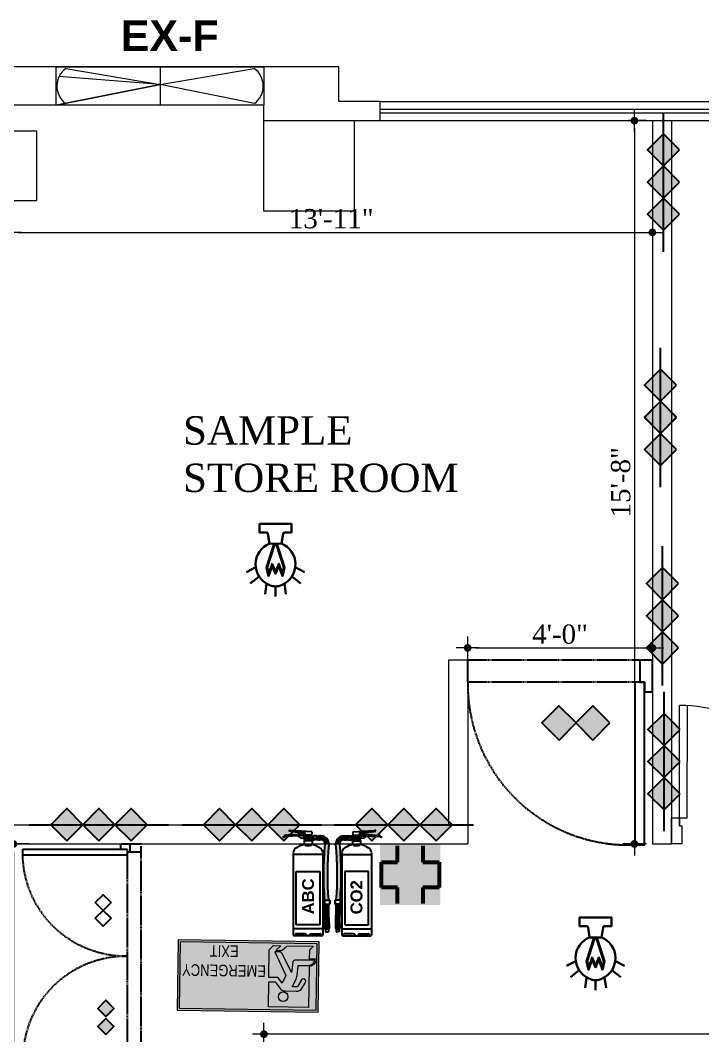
# Model space of a CAD drawing. Header units: inches. Extents: x -250485 to 735580, y -140410 to 288049.
# Drawn here: x 45662.2 to 45839.6, y 21699.1 to 21963 of the extents above; entities that cross this region are included whole.
import ezdxf

# ---------------------------------------------------------------- set-up
doc = ezdxf.new("R2010")
doc.units = ezdxf.units.IN
doc.header["$MEASUREMENT"] = 0
doc.header["$PDMODE"] = 35
doc.linetypes.add('DASH', pattern=[0.35, 0.25, -0.1])
doc.layers.get('0').update_dxf_attribs({"lineweight": 0})
doc.layers.get('Defpoints').update_dxf_attribs({"lineweight": 0})
for name, color, linetype in [('bp door', 40, 'Continuous'), ('fire rated wall', 7, 'Continuous'), ('FIREACC', 30, 'Continuous'), ('OUTSIDE', 253, 'Continuous')]:
    doc.layers.add(name, color=color, linetype=linetype)
for name, color, linetype, lineweight in [('COLUMN-2', 102, 'Continuous', 0), ('DIM 01', 250, 'Continuous', 9), ('DIM_WORKING', 7, 'Continuous', 0), ('DOOR', 222, 'Continuous', 0), ('Emergency Light', 251, 'Continuous', 15), ('EPTPP7', 6, 'Continuous', 0), ('Layer1', 134, 'Continuous', 0), ('sheet', 7, 'Continuous', 15), ('TEX', 7, 'Continuous', 0), ('wall', 7, 'Continuous', 0), ('WALL (I)', 7, 'Continuous', 0), ('window', 140, 'Continuous', 0)]:
    doc.layers.add(name, color=color, linetype=linetype, lineweight=lineweight)
doc.styles.add('ARCH', font='times.ttf')
doc.styles.add('DIM-3', font='arial.ttf', dxfattribs={"width": 0.8, "height": 6})
doc.styles.add('REG', font='times.ttf')
doc.styles.get("Standard").update_dxf_attribs({"font": 'arialbd.ttf', "height": 24})
doc.styles.add('Verdana', font='verdana.ttf')
doc.dimstyles.new('Dim-Pres', dxfattribs={"dimtxt": 5.5, "dimasz": 2, "dimexe": 1.5, "dimexo": 1.5, "dimgap": 1, "dimtad": 3, "dimdec": 0, "dimzin": 3, "dimdsep": 46, "dimlunit": 4, "dimtxsty": 'REG', "dimblk": 'point', "dimcen": 2, "dimclrd": 256, "dimclre": 256, "dimclrt": 7, "dimadec": 0, "dimazin": 0, "dimtfac": 0.75, "dimtdec": 0, "dimtmove": 1, "dimatfit": 3, "dimldrblk": 'point', "dimfxl": 0, "dimtolj": 1, "dimtzin": 0, "dimlwd": -1, "dimlwe": -1, "dimarcsym": 1})

# ---------------------------------------------------------------- blocks, each defined once
blk = doc.blocks.new('A$C2D517346')
at = {"layer": 'DOOR'}
for p, q in [((2.25, 5.25), (2.25, 39.99)), ((4.5, 7.5), (4.59, 39.99)), ((0, 7.5), (4.5, 7.5))]:
    blk.add_line(p, q, dxfattribs=at)
for points in [[(0, 7.5), (2.25, 7.5), (2.25, 5.25), (3, 5.25), (3, 0), (0, 0)], [(40, 7.5), (37.75, 7.5), (37.75, 5.25), (37, 5.25), (37, 0), (40, 0)]]:
    blk.add_lwpolyline(points, close=True, dxfattribs=at)
blk.add_arc((3, 5.25), 34.75, 0, 91.2375, dxfattribs=at)
blk = doc.blocks.new('fhfghfhfghd')
at = {"ltscale": 100000, "extrusion": (0.163724, -1.51968e-14, 0.986506)}
h = blk.add_hatch(color=1, dxfattribs=at)
h.paths.add_polyline_path([(-12400.04, -24623.57), (-12402.11, -24625.64), (-12400.05, -24627.71), (-12400.04, -24627.7), (-12400.03, -24627.71), (-12397.97, -24625.64)])
h.paths.add_polyline_path([(-12402.11, -24629.77), (-12400.04, -24631.84), (-12397.97, -24629.77), (-12400.03, -24627.71), (-12400.04, -24627.71), (-12400.05, -24627.71)])
at = {"ltscale": 100000}
h = blk.add_hatch(color=1, dxfattribs=at)
h.paths.add_polyline_path([(24988.41, -12399.38), (24990.51, -12401.47), (24992.6, -12399.38), (24992.59, -12399.38), (24992.6, -12399.37), (24990.5, -12397.28)])
h.paths.add_polyline_path([(24994.69, -12401.47), (24996.79, -12399.38), (24994.69, -12397.28), (24992.6, -12399.37), (24992.6, -12399.38), (24992.6, -12399.38)])
at = {"layer": 'bp door', "color": 1}
for p, q in [((24947.26, -12395.44, 2.7), (24947.26, -12390.16, 2.7)), ((24949.37, -12390.16, 2.7), (24949.37, -12393.86, 2.7)), ((24948.58, -12395.44, 2.7), (24947.26, -12395.44, 2.7)), ((24948.58, -12420.95, 2.7), (24948.58, -12393.86, 2.7)), ((24950.16, -12393.86, 2.7), (24950.16, -12420.95, 2.7))]:
    blk.add_line(p, q, dxfattribs=at)
at = {"layer": 'bp door', "color": 1, "linetype": 'DASH'}
for p, q in [((25005.15, -12390.16, 2.7), (24947.79, -12390.16, 2.7)), ((24948.58, -12393.86, 2.7), (25004.36, -12393.86, 2.7))]:
    blk.add_line(p, q, dxfattribs=at)
at = {"layer": 'bp door', "color": 1, "extrusion": (-0.163724, 0, 0.986506)}
blk.add_line((24947.26, -12393.16, 2.7), (24949.31, -12393.16, 3.04), dxfattribs=at)
at = {"layer": 'bp door', "color": 1, "elevation": 2.7}
for points in [[(25005.15, -12393.86), (25005.94, -12393.86), (25005.94, -12395.44), (25007.26, -12395.44), (25007.26, -12390.16), (25005.15, -12390.16)], [(25004.36, -12420.95), (25005.94, -12420.95), (25005.94, -12393.86), (25004.36, -12393.86)], [(24992.1, -12399.38), (24990, -12397.29), (24987.9, -12399.39), (24990, -12401.48)], [(24992.1, -12399.38), (24990, -12397.28), (24987.91, -12399.38), (24990.01, -12401.47)], [(24996.79, -12399.38), (24994.69, -12397.28), (24992.59, -12399.38), (24994.69, -12401.47)]]:
    blk.add_lwpolyline(points, close=True, dxfattribs=at)
at = {"layer": 'bp door', "color": 1, "extrusion": (0.163724, -1.51968e-14, 0.986506), "elevation": 4087.13}
for points in [[(-12400.05, -24627.71), (-12397.97, -24625.63), (-12400.05, -24623.56), (-12402.12, -24625.63)], [(-12400.04, -24627.71), (-12397.97, -24625.64), (-12400.04, -24623.57), (-12402.11, -24625.64)], [(-12400.04, -24631.84), (-12397.97, -24629.77), (-12400.04, -24627.7), (-12402.11, -24629.77)]]:
    blk.add_lwpolyline(points, close=True, dxfattribs=at)
at = {"layer": 'bp door', "color": 1, "linetype": 'DASH'}
blk.add_arc((25003.27, -12394.17, 2.7), 26.8, 179.3284, 272.3206, dxfattribs=at)
at = {"layer": 'bp door', "color": 1, "linetype": 'DASH', "extrusion": (8.20373e-15, -1.51906e-14, -1)}
blk.add_ellipse((24949.66, -12394.17, 2.7), major_axis=(18.95, -18.95), ratio=1, start_param=5.486066, end_param=7.109086, dxfattribs=at)
blk = doc.blocks.new('dot')
at = {"color": 4}
for p, q in [((0, 1.5), (0, -1.5)), ((-1.5, 0), (1.5, 0))]:
    blk.add_line(p, q, dxfattribs=at)
at = {"color": 6, "const_width": 0.5}
blk.add_lwpolyline([(-0.25, 0, 1), (0.25, 0, 1)], format="xyb", close=True, dxfattribs=at)
blk = doc.blocks.new('point')
blk.add_blockref('dot', (0, 0))
blk = doc.blocks.new('*D631')
at = {"layer": 'Defpoints', "color": 0, "ltscale": 30, "transparency": 16777216}
for p in [(45693.68, 21748.96), (45660.44, 21688.96), (45693.68, 21688.96)]:
    blk.add_point(p, dxfattribs=at)
at = {"layer": 'Layer1', "ltscale": 30, "transparency": 16777216}
for p, q in [((45664.44, 21748.96), (45658.94, 21748.96)), ((45660.44, 21746.96), (45660.44, 21690.96)), ((45664.44, 21688.96), (45658.94, 21688.96))]:
    blk.add_line(p, q, dxfattribs=at)
at = {"layer": 'Layer1', "ltscale": 30, "transparency": 16777216, "xscale": 2, "yscale": 2, "zscale": 2}
for p, rotation in [((45660.44, 21748.96), 90), ((45660.44, 21688.96), 270)]:
    blk.add_blockref('point', p, dxfattribs=dict(at, rotation=rotation))
at = {"layer": 'Layer1', "color": 7, "ltscale": 30, "transparency": 16777216, "insert": (45656.9, 21718.96), "char_height": 5, "attachment_point": 5, "rotation": 90, "style": 'REG'}
blk.add_mtext('\\A1;5\'-0"', dxfattribs=at)
blk = doc.blocks.new('bfg')
at = {"layer": 'fire rated wall'}
h = blk.add_hatch(color=1, dxfattribs=at)
h.dxf.hatch_style = 1
h.paths.add_polyline_path([(9432308.67, -5613534.51), (9432321.43, -5613547.26), (9432334.18, -5613534.51)])
h.paths.add_polyline_path([(9432334.18, -5613534.51), (9432321.43, -5613521.75), (9432308.67, -5613534.51)])
h.paths.add_polyline_path([(9432334.18, -5613534.51), (9432359.68, -5613534.51), (9432346.93, -5613521.75)])
h.paths.add_polyline_path([(9432334.18, -5613534.51), (9432346.93, -5613547.26), (9432359.68, -5613534.51)])
at = {"layer": 'fire rated wall', "color": 1, "elevation": 0}
for points in [[(9432321.43, -5613547.26), (9432334.18, -5613534.51), (9432321.43, -5613521.75), (9432308.67, -5613534.51)], [(9432346.93, -5613547.26), (9432359.68, -5613534.51), (9432346.93, -5613521.75), (9432334.18, -5613534.51)]]:
    blk.add_lwpolyline(points, close=True, dxfattribs=at)
blk.add_lwpolyline([(9432291.67, -5613534.51), (9432376.69, -5613534.51)], dxfattribs=at)
blk = doc.blocks.new('3HR RATE')
at = {"layer": 'fire rated wall', "xscale": 1.292997314696549, "yscale": 1.292997314696549, "zscale": 1.292997314696549}
for p in [(-12191616.2, 7245476.7), (-12191583.2, 7245476.7)]:
    blk.add_blockref('bfg', p, dxfattribs=at)
blk = doc.blocks.new('fddfgdgfsg')
at = {"ltscale": 100000}
h = blk.add_hatch(color=1, dxfattribs=at)
h.paths.add_polyline_path([(2091.9, -12378.98), (2096.33, -12383.41), (2100.73, -12379), (2100.72, -12378.98), (2100.73, -12378.97), (2096.32, -12374.56)])
h.paths.add_polyline_path([(2105.14, -12383.41), (2109.56, -12378.98), (2105.14, -12374.56), (2100.73, -12378.97), (2100.75, -12378.98), (2100.73, -12379)])
at = {"layer": 'bp door', "color": 1, "linetype": 'DASH'}
for p, q in [((2117.32, -12362.64, -9.7), (2072.61, -12362.64, -9.7)), ((2072.61, -12368.4, -9.7), (2072.61, -12362.64, -9.7)), ((2117.32, -12368.4, -9.7), (2072.61, -12368.4, -9.7))]:
    blk.add_line(p, q, dxfattribs=at)
at = {"layer": 'bp door', "color": 1, "elevation": -9.7}
for points in [[(2117.32, -12368.4), (2118.55, -12368.4), (2118.55, -12370.87), (2120.61, -12370.87), (2120.61, -12362.64), (2117.32, -12362.64)], [(2116.08, -12410.64), (2118.55, -12410.64), (2118.55, -12368.4), (2116.08, -12368.4)], [(2100.75, -12378.98), (2096.32, -12374.56), (2091.9, -12378.98), (2096.33, -12383.41)], [(2109.56, -12378.98), (2105.14, -12374.56), (2100.72, -12378.98), (2105.14, -12383.41)]]:
    blk.add_lwpolyline(points, close=True, dxfattribs=at)
at = {"layer": 'bp door', "color": 1, "linetype": 'DASH'}
blk.add_arc((2114.39, -12368.89, -9.7), 41.79, 179.3284, 272.3206, dxfattribs=at)
blk = doc.blocks.new('*D632')
at = {"layer": 'Defpoints', "color": 0, "ltscale": 30, "transparency": 16777216}
for p in [(45659.57, 21916.21), (45826.56, 21916.21), (45826.56, 21907.91)]:
    blk.add_point(p, dxfattribs=at)
at = {"layer": 'Layer1', "ltscale": 30, "transparency": 16777216}
for p, q in [((45659.57, 21911.91), (45659.57, 21906.41)), ((45826.56, 21911.91), (45826.56, 21906.41)), ((45661.57, 21907.91), (45824.56, 21907.91))]:
    blk.add_line(p, q, dxfattribs=at)
at = {"layer": 'Layer1', "ltscale": 30, "transparency": 16777216, "xscale": 2, "yscale": 2, "zscale": 2, "rotation": 180}
blk.add_blockref('point', (45659.57, 21907.91), dxfattribs=at)
at = {"layer": 'Layer1', "ltscale": 30, "transparency": 16777216, "xscale": 2, "yscale": 2, "zscale": 2}
blk.add_blockref('point', (45826.56, 21907.91), dxfattribs=at)
at = {"layer": 'Layer1', "color": 7, "ltscale": 30, "transparency": 16777216, "insert": (45743.07, 21911.45), "char_height": 5, "attachment_point": 5, "style": 'REG'}
blk.add_mtext('\\A1;13\'-11"', dxfattribs=at)
blk = doc.blocks.new('*D633')
at = {"layer": 'Defpoints', "color": 0, "ltscale": 30, "transparency": 16777216}
for p in [(45826.56, 21936.96), (45821.89, 21748.96), (45826.56, 21748.96)]:
    blk.add_point(p, dxfattribs=at)
at = {"layer": 'Layer1', "ltscale": 30, "transparency": 16777216}
for p, q in [((45825.06, 21936.96), (45820.39, 21936.96)), ((45821.89, 21934.96), (45821.89, 21750.96)), ((45825.06, 21748.96), (45820.39, 21748.96))]:
    blk.add_line(p, q, dxfattribs=at)
at = {"layer": 'Layer1', "ltscale": 30, "transparency": 16777216, "xscale": 2, "yscale": 2, "zscale": 2}
for p, rotation in [((45821.89, 21936.96), 90), ((45821.89, 21748.96), 270)]:
    blk.add_blockref('point', p, dxfattribs=dict(at, rotation=rotation))
at = {"layer": 'Layer1', "color": 7, "ltscale": 30, "transparency": 16777216, "insert": (45818.35, 21842.96), "char_height": 5, "attachment_point": 5, "rotation": 90, "style": 'REG'}
blk.add_mtext('\\A1;15\'-8"', dxfattribs=at)
blk = doc.blocks.new('*D634')
at = {"layer": 'Defpoints', "color": 0, "ltscale": 30, "transparency": 16777216}
for p in [(45826.56, 21799.91), (45778.56, 21796.74), (45826.56, 21796.74)]:
    blk.add_point(p, dxfattribs=at)
at = {"layer": 'Layer1', "ltscale": 30, "transparency": 16777216}
for p, q in [((45778.56, 21798.24), (45778.56, 21801.41)), ((45780.56, 21799.91), (45824.56, 21799.91)), ((45826.56, 21798.24), (45826.56, 21801.41))]:
    blk.add_line(p, q, dxfattribs=at)
at = {"layer": 'Layer1', "ltscale": 30, "transparency": 16777216, "xscale": 2, "yscale": 2, "zscale": 2, "rotation": 180}
blk.add_blockref('point', (45778.56, 21799.91), dxfattribs=at)
at = {"layer": 'Layer1', "ltscale": 30, "transparency": 16777216, "xscale": 2, "yscale": 2, "zscale": 2}
blk.add_blockref('point', (45826.56, 21799.91), dxfattribs=at)
at = {"layer": 'Layer1', "color": 7, "ltscale": 30, "transparency": 16777216, "insert": (45802.56, 21803.45), "char_height": 5, "attachment_point": 5, "style": 'REG'}
blk.add_mtext('\\A1;4\'-0"', dxfattribs=at)
blk = doc.blocks.new('A$C16DB04AD')
at = {"layer": 'Emergency Light', "color": 154, "lineweight": 30}
for p, q in [((-6.54, -14.39), (-9.59, -15.98)), ((6.54, -14.39), (9.59, -15.98)), ((-5.43, -17.4), (-8.33, -19.77)), ((-2.95, -19.78), (-3.46, -23.22)), ((2.95, -19.78), (3.46, -23.22)), ((5.43, -17.4), (8.33, -19.77)), ((0, -20.7), (0, -24))]:
    blk.add_line(p, q, dxfattribs=at)
blk.add_lwpolyline([(-2, -6.57), (-2.49, -3.28, 0.371278), (-2.94, -2.89), (-5.25, -2.89), (-5.25, 0), (5.25, 0), (5.25, -2.89), (2.94, -2.89, 0.371278), (2.49, -3.28), (2, -6.57)], format="xyb", dxfattribs=at)
at = {"layer": 'Emergency Light', "color": 1, "lineweight": 30}
blk.add_lwpolyline([(-0.43, -6.57), (-3.01, -14.48), (-2.28, -17.27), (-1.1, -13.91), (0, -16.5), (1.1, -13.91), (2.28, -17.27), (3.01, -14.48), (0.43, -6.57)], dxfattribs=at)
at = {"layer": 'Emergency Light', "color": 154, "lineweight": 30}
blk.add_lwpolyline([(-2.02, -6.58), (2, -6.57)], dxfattribs=at)
at = {"layer": 'Emergency Light', "color": 1, "lineweight": 30}
blk.add_lwpolyline([(0.43, -7.28, 0.690361), (-0.43, -7.28), (-2.75, -14.5), (-2.25, -16.42), (-1.12, -13.21), (0, -15.86), (1.12, -13.21), (2.25, -16.42), (2.75, -14.5), (0.43, -7.28)], format="xyb", dxfattribs=at)
at = {"layer": 'Emergency Light', "color": 154, "lineweight": 30}
for centre, radius, start, end in [((0.78, -13.41), 7.38, 112.0671, 245.9767), ((-0.78, -13.41), 7.38, 294.0233, 67.9329), ((0, -15.96), 4.74, 241.9689, 298.0311)]:
    blk.add_arc(centre, radius, start, end, dxfattribs=at)
blk = doc.blocks.new('WFE')
h = blk.add_hatch(color=255)
h.dxf.hatch_style = 1
h.paths.add_polyline_path([(-267898.14, 138466.65), (-267925.22, 138466.65), (-267925.22, 138453.12), (-267898.14, 138453.12)])
at = {"true_color": 0x00823c}
h = blk.add_hatch(color=116, dxfattribs=at)
h.dxf.hatch_style = 1
h.paths.add_polyline_path([(-267898.53, 138466.27), (-267924.83, 138466.27), (-267924.83, 138453.5), (-267898.53, 138453.5)])
h = blk.add_hatch(color=7)
h.dxf.hatch_style = 1
edge = h.paths.add_edge_path()
edge.add_line((-267915.67, 138465.76), (-267915.67, 138460.96))
edge.add_line((-267915.67, 138460.96), (-267916.89, 138460.95))
edge.add_line((-267916.89, 138460.95), (-267917.87, 138462.22))
edge.add_arc((-267918.79, 138461.48), 1.18, 38.6997, 89.1552)
edge.add_line((-267918.77, 138462.66), (-267920.97, 138462.66))
edge.add_arc((-267920.89, 138460.14), 2.52, 91.7797, 103.5408)
edge.add_arc((-267921.27, 138461.83), 0.786, 105.7358, 142.6328)
edge.add_line((-267921.89, 138462.31), (-267922.7, 138460.97))
edge.add_arc((-267922.33, 138460.73), 0.434, 146.6305, 329.27)
edge.add_line((-267921.96, 138460.51), (-267921.24, 138461.73))
edge.add_arc((-267921.09, 138461.64), 0.176, 91.289, 148.2105, ccw=False)
edge.add_line((-267921.09, 138461.82), (-267920.17, 138461.82))
edge.add_line((-267920.17, 138461.82), (-267920.91, 138460.36))
edge.add_line((-267920.91, 138460.36), (-267921.1, 138459.57))
edge.add_line((-267921.1, 138459.57), (-267921.25, 138457.85))
edge.add_arc((-267921.37, 138457.83), 0.125, -85.898, 7.6051, ccw=False)
edge.add_line((-267921.36, 138457.71), (-267922.79, 138457.71))
edge.add_arc((-267922.82, 138454.18), 3.53, 89.4971, 101.3594)
edge.add_arc((-267923.32, 138456.51), 1.15, 100.0089, 171.4142)
edge.add_line((-267924.45, 138456.68), (-267920.81, 138456.69))
edge.add_arc((-267920.77, 138457.28), 0.589, 266.7226, 344.0757)
edge.add_line((-267920.21, 138457.12), (-267920.01, 138459.09))
edge.add_line((-267920.01, 138459.09), (-267918.13, 138455.48))
edge.add_arc((-267917.62, 138455.74), 0.573, 207.3378, 270.1311)
edge.add_line((-267917.62, 138455.17), (-267916.72, 138455.17))
edge.add_line((-267916.72, 138455.17), (-267918.94, 138459.69))
edge.add_line((-267918.94, 138459.69), (-267918.25, 138461.19))
edge.add_line((-267918.25, 138461.19), (-267917.51, 138460.24))
edge.add_arc((-267917.16, 138460.56), 0.468, 222.2016, 269.5545)
edge.add_line((-267917.16, 138460.09), (-267915.67, 138460.09))
edge.add_line((-267915.67, 138460.09), (-267915.67, 138454.79))
edge.add_line((-267915.67, 138454.79), (-267916.48, 138453.99))
edge.add_line((-267916.48, 138453.99), (-267917.89, 138453.99))
edge.add_line((-267917.89, 138453.99), (-267916.91, 138454.91))
edge.add_line((-267916.91, 138454.91), (-267917.87, 138454.91))
edge.add_arc((-267917.29, 138453.25), 1.76, 109.0672, 137.8746)
edge.add_line((-267918.6, 138454.43), (-267919.06, 138453.99))
edge.add_line((-267919.06, 138453.99), (-267924.15, 138453.99))
edge.add_line((-267924.15, 138453.99), (-267923.36, 138454.78))
edge.add_line((-267923.36, 138454.78), (-267923.36, 138456.44))
edge.add_line((-267923.36, 138456.44), (-267924.83, 138456.43))
edge.add_arc((-267918.88, 138454.19), 6.36, 150.9073, 159.3468, ccw=False)
edge.add_arc((-267923.35, 138456.57), 1.3, 89.7522, 146.6944, ccw=False)
edge.add_line((-267923.34, 138457.87), (-267923.34, 138465.76))
edge.add_line((-267923.34, 138465.76), (-267915.67, 138465.76))
edge = h.paths.add_edge_path(flags=16)
edge.add_arc((-267918.45, 138463.76), 0.912, 0, 360)
h = blk.add_hatch(color=7)
h.dxf.hatch_style = 1
h.paths.add_polyline_path([(-267910.19, 138462.55), (-267910.19, 138463.83), (-267907.55, 138463.83), (-267909.18, 138465.36), (-267907.54, 138465.36), (-267905.16, 138463.19), (-267907.53, 138461.02), (-267909.19, 138461.02), (-267907.55, 138462.55)])
at = {"color": 255}
blk.add_lwpolyline([(-267898.14, 138466.65), (-267925.22, 138466.65), (-267925.22, 138453.12), (-267898.14, 138453.12)], close=True, dxfattribs=at)
at = {"color": 116, "true_color": 0x00823c}
blk.add_lwpolyline([(-267898.53, 138466.27), (-267924.83, 138466.27), (-267924.83, 138453.5), (-267898.53, 138453.5)], close=True, dxfattribs=at)
at = {"color": 255}
blk.add_lwpolyline([(-267915.67, 138465.76), (-267915.67, 138460.96), (-267916.89, 138460.95), (-267917.87, 138462.22, 0.223781), (-267918.77, 138462.66), (-267920.97, 138462.66, 0.051363), (-267921.48, 138462.59, 0.162399), (-267921.89, 138462.31), (-267922.7, 138460.97, 1.023303), (-267921.96, 138460.51), (-267921.24, 138461.73, -0.253603), (-267921.09, 138461.82), (-267920.17, 138461.82), (-267920.91, 138460.36), (-267921.1, 138459.57), (-267921.25, 138457.85, -0.432237), (-267921.36, 138457.71), (-267922.79, 138457.71, 0.051805), (-267923.52, 138457.64, 0.322053), (-267924.45, 138456.68), (-267920.81, 138456.69, 0.350945), (-267920.21, 138457.12), (-267920.01, 138459.09), (-267918.13, 138455.48, 0.281056), (-267917.62, 138455.17), (-267916.72, 138455.17), (-267918.94, 138459.69), (-267918.25, 138461.19), (-267917.51, 138460.24, 0.209607), (-267917.16, 138460.09), (-267915.67, 138460.09), (-267915.67, 138454.79), (-267916.48, 138453.99), (-267917.89, 138453.99), (-267916.91, 138454.91), (-267917.87, 138454.91, 0.126362), (-267918.6, 138454.43), (-267919.06, 138453.99), (-267924.15, 138453.99), (-267923.36, 138454.78), (-267923.36, 138456.44), (-267924.83, 138456.43, -0.036841), (-267924.44, 138457.28, -0.253699), (-267923.34, 138457.87), (-267923.34, 138465.76), (-267915.67, 138465.76)], format="xyb", close=True, dxfattribs=at)
blk.add_circle((-267918.45, 138463.76), 0.912, dxfattribs=at)
at = {"layer": 'DIM 01', "color": 255, "lineweight": -2, "insert": (-267908.26, 138460.02), "char_height": 2.2352, "attachment_point": 1, "style": 'DIM-3'}
blk.add_mtext_dynamic_manual_height_columns('\\pi-6.82409;{\\C0;EMERGENCY\\P\\pi-1.53473;EXIT}', width=2.2352, gutter_width=11.18, heights=[0], dxfattribs=at)
blk = doc.blocks.new('er32')
at = {"lineweight": 53, "ltscale": 100000}
h = blk.add_hatch(color=98, dxfattribs=at)
h.paths.add_polyline_path([(-274598.8, 140480.8), (-274598.8, 140402.5), (-274520.5, 140402.5), (-274520.5, 140480.8)])
h.paths.add_polyline_path([(-274576.2, 140479.2), (-274543, 140479.2), (-274543, 140458.2), (-274522.1, 140458.2), (-274522.1, 140425.1), (-274543, 140425.1), (-274543, 140404.2), (-274576.2, 140404.2), (-274576.2, 140425.1), (-274597.1, 140425.1), (-274597.1, 140458.2), (-274576.2, 140458.2)], flags=16)
blk.add_hatch(color=7, dxfattribs=at).paths.add_polyline_path([(-274543, 140425.1), (-274522.1, 140425.1), (-274522.1, 140458.2), (-274543, 140458.2), (-274543, 140479.2), (-274576.2, 140479.2), (-274576.2, 140458.2), (-274597.1, 140458.2), (-274597.1, 140425.1), (-274576.2, 140425.1), (-274576.2, 140404.2), (-274543, 140404.2)])
at = {"color": 75, "lineweight": 53, "ltscale": 100000}
for p, q in [((-274576.2, 140458.2), (-274576.2, 140479.2)), ((-274543, 140479.2), (-274543, 140458.2)), ((-274597.1, 140425.1), (-274597.1, 140458.2)), ((-274597.1, 140458.2), (-274576.2, 140458.2)), ((-274543, 140458.2), (-274522.1, 140458.2)), ((-274522.1, 140458.2), (-274522.1, 140425.1)), ((-274576.2, 140425.1), (-274597.1, 140425.1)), ((-274576.2, 140404.2), (-274576.2, 140425.1)), ((-274522.1, 140425.1), (-274543, 140425.1)), ((-274543, 140425.1), (-274543, 140404.2))]:
    blk.add_line(p, q, dxfattribs=at)
blk = doc.blocks.new('*U196')
at = {"layer": 'OUTSIDE', "linetype": 'Continuous'}
for points in [[(-100.1, 481.8), (-104.2, 460.2), (-78.9, 477.6)], [(-78.9, 477.6), (-104.2, 460.2), (-84.3, 462.4)], [(-84.3, 462.4), (-104.2, 460.2), (-76.6, 321.2)], [(-85.3, 498), (-100.1, 481.8), (-46.6, 485.8)], [(-46.6, 485.8), (-100.1, 481.8), (-64, 484)], [(-64, 484), (-100.1, 481.8), (-78.9, 477.6)], [(-64.2, 504), (-85.3, 498), (-52.4, 503.4)], [(-52.4, 503.4), (-85.3, 498), (-46.6, 502.2)], [(-43.2, 502.2), (-85.3, 498), (-43.2, 485.8)], [(-85.3, 498), (-43.2, 502.2), (-46.6, 502.2)], [(-85.3, 498), (-46.6, 485.8), (-43.2, 485.8)], [(-52.4, 503.4), (-58.3, 504), (-64.2, 504)], [(-46.6, 485.8), (-64, 484), (-52.4, 484.6)], [(-52.4, 484.6), (-64, 484), (-58.3, 484)], [(-104.2, 460.2), (-96.6, 320.1), (-76.6, 321.2)], [(-96.6, 320.1), (-102.4, 180), (-82.5, 180)], [(-76.6, 321.2), (-96.6, 320.1), (-82.5, 180)], [(-82, 160), (-102.8, 111), (-82.8, 111)], [(-102, 160), (-102.8, 111), (-82, 160)], [(-102.8, 111), (-104.2, 62), (-84.2, 62)], [(-82.8, 111), (-102.8, 111), (-84.2, 62)]]:
    blk.add_solid(points, dxfattribs=at)
blk = doc.blocks.new('*U195')
at = {"layer": 'OUTSIDE', "linetype": 'Continuous'}
for points in [[(0, 488.3), (-0.7, 487.2), (0.9, 485.5)], [(-0.7, 487.2), (-0.3, 486), (0.9, 485.5)], [(0.4, 499.9), (0, 488.3), (0.9, 485.5)], [(0.8, 499.9), (0.4, 499.9), (0.9, 485.5)], [(0.9, 499.9), (0.8, 499.9), (0.9, 485.5)], [(0.9, 499.9), (0.9, 485.5), (1.7, 488.3)], [(1.2, 499.9), (0.9, 499.9), (1.7, 488.3)], [(1.7, 488.3), (0.9, 485.5), (2.4, 487.2)], [(2.4, 487.2), (0.9, 485.5), (2, 486)]]:
    blk.add_solid(points, dxfattribs=at)
blk = doc.blocks.new('CO2')
at = {"layer": 'FIREACC', "color": 31}
for p, q in [((-39657, 31717.2), (-39568.9, 31723.6)), ((-39657, 31717.2), (-39655.8, 31701.2)), ((-39623.8, 31709.3), (-39623.6, 31706.3)), ((-39621.8, 31711.8), (-39606.4, 31714)), ((-39605.9, 31714.1), (-39564.7, 31719.9)), ((-39658, 31682), (-39626, 31682)), ((-39658, 31682), (-39658, 31666)), ((-39657.2, 31685.2), (-39626.8, 31685.2)), ((-39657.2, 31683.6), (-39657.2, 31682)), ((-39657.2, 31683.6), (-39626.8, 31683.6)), ((-39630.5, 31701.2), (-39655.9, 31701.2)), ((-39655.9, 31685.2), (-39655.9, 31701.2)), ((-39655.3, 31701.2), (-39655.7, 31707.1)), ((-39651.6, 31705.1), (-39631.2, 31704)), ((-39651.5, 31703.5), (-39651.6, 31705.1)), ((-39651.6, 31702.6), (-39630.7, 31701.9)), ((-39630.7, 31704), (-39626.1, 31703.7)), ((-39630.2, 31701.9), (-39604.6, 31701.1)), ((-39628.1, 31701.2), (-39630, 31701.2)), ((-39628.1, 31697.8), (-39628.1, 31701.2)), ((-39628.1, 31685.2), (-39628.1, 31697.1)), ((-39626.8, 31683.6), (-39626.8, 31682)), ((-39626, 31682), (-39626, 31666)), ((-39623.7, 31707.7), (-39603.7, 31706.7)), ((-39604.2, 31701.1), (-39557.5, 31699.5)), ((-39603.3, 31706.6), (-39552.1, 31703.9)), ((-39702, 31633.6), (-39702, 31300.6)), ((-39582, 31633.6), (-39582, 31300.6)), ((-39655.3, 31305.6), (-39691, 31305.6)), ((-39628.7, 31305.6), (-39593.9, 31305.6))]:
    blk.add_line(p, q, dxfattribs=at)
for centre, radius in [((-39653.4, 31703.3), 0.818), ((-39642, 31693.2), 8), ((-39642, 31693.2), 7.11)]:
    blk.add_circle(centre, radius, dxfattribs=at)
for centre, radius, start, end in [((-39621.4, 31709.5), 2.4, 97.9905, 184.1612), ((-39568.7, 31719.6), 4, 4.1612, 94.1612), ((-39657.2, 31684.4), 0.8, 90, 270), ((-39653.4, 31703.3), 1.96, 184.1612, 4.1612), ((-39626.8, 31684.4), 0.8, 270, 90), ((-39626, 31706.1), 2.4, 266.9201, 4.1612), ((-39562.3, 31655.6), 44.2, 59.9746, 83.8066), ((-39555.6, 31687.7), 16.6, 21.9213, 77.9269), ((-39675.9, 31630.6), 26.3, 119.5311, 173.3898), ((-39641.5, 31581.1), 86.5, 100.9999, 123.208), ((-39642.5, 31581.1), 86.5, 56.792, 79.0001), ((-39608.1, 31630.6), 26.3, 6.6102, 60.4689), ((-39697.8, 31302.3), 4.51, 202.0814, 252.7663), ((-39699.4, 31302.4), 4.45, 276.3773, 340.9868), ((-39686.5, 31298.3), 9.06, 135.2683, 162.981), ((-39690.5, 31301.8), 3.74, 83.2574, 130.4174), ((-39654.9, 31298.8), 6.79, 39.6417, 93.3999), ((-39642.3, 31305.7), 7.75, 199.8006, 272.52), ((-39641.7, 31305.7), 7.75, 267.48, 340.1994), ((-39629.1, 31298.8), 6.79, 86.6001, 140.3583), ((-39593.5, 31301.8), 3.74, 49.5826, 96.7426), ((-39597.5, 31298.3), 9.06, 17.019, 44.7317), ((-39584.6, 31302.4), 4.45, 199.0132, 263.6227), ((-39586.2, 31302.3), 4.51, 287.2337, 337.9186)]:
    blk.add_arc(centre, radius, start, end, dxfattribs=at)
at = {"layer": 'OUTSIDE', "color": 31}
for p, q in [((-39694.1, 31701.2), (-39689.3, 31701.2)), ((-39677.2, 31701.2), (-39665.8, 31701.2)), ((-39677.2, 31701.2), (-39677.2, 31685.2)), ((-39677.2, 31697.8), (-39665.5, 31697.8)), ((-39677.2, 31688.6), (-39665.5, 31688.6)), ((-39677.2, 31685.2), (-39665.8, 31685.2)), ((-39677.1, 31698.9), (-39665.5, 31698.9)), ((-39677.1, 31687.5), (-39665.5, 31687.5)), ((-39661.2, 31699.5), (-39655.9, 31699.5)), ((-39661.2, 31699.5), (-39661.2, 31686.9)), ((-39661.2, 31695.5), (-39655.9, 31695.5)), ((-39661.2, 31690.9), (-39655.9, 31690.9)), ((-39661.2, 31686.9), (-39655.9, 31686.9)), ((-39655.8, 31701.2), (-39655.3, 31701.2)), ((-39644.9, 31695), (-39646.8, 31696.2)), ((-39642.7, 31689.4), (-39644.7, 31699.8)), ((-39642.4, 31697.9), (-39642.7, 31688.6)), ((-39642.4, 31697.9), (-39642, 31697.9)), ((-39641.7, 31697.9), (-39642, 31697.9)), ((-39641.7, 31697.9), (-39642, 31697.9)), ((-39641.7, 31697.9), (-39641.3, 31688.6)), ((-39641.3, 31689.4), (-39639.3, 31699.8)), ((-39639.1, 31695), (-39637.2, 31696.2)), ((-39632.4, 31706.4), (-39630.6, 31706.4)), ((-39630.6, 31705.7), (-39632.4, 31705.7)), ((-39702, 31626), (-39582, 31626)), ((-39702, 31326), (-39582, 31326)), ((-39699.2, 31298), (-39584.8, 31298))]:
    blk.add_line(p, q, dxfattribs=at)
at = {"layer": 'OUTSIDE', "color": 1}
for p, q in [((-39694.1, 31685.2), (-39689.3, 31685.2)), ((-39677.3, 31699.8), (-39679.9, 31699.8)), ((-39677.3, 31686.6), (-39679.9, 31686.6)), ((-39690, 31557.8), (-39690, 31341.8)), ((-39594, 31557.8), (-39690, 31557.8)), ((-39594, 31341.8), (-39594, 31557.8)), ((-39730, 31442), (-39730, 31426)), ((-39702, 31442), (-39730, 31442)), ((-39702, 31426), (-39730, 31426)), ((-39727.9, 31442), (-39727.9, 31426)), ((-39708, 31442), (-39708, 31426)), ((-39727.7, 31347.6), (-39727.7, 31346)), ((-39708.5, 31347.6), (-39727.7, 31347.6)), ((-39727.2, 31346), (-39727.7, 31346)), ((-39727.7, 31346), (-39727.7, 31328)), ((-39727.2, 31345.9), (-39727.2, 31328)), ((-39721.9, 31346), (-39724.3, 31346)), ((-39724.3, 31345.9), (-39724.3, 31328)), ((-39721.9, 31345.9), (-39721.9, 31328)), ((-39719.3, 31326), (-39719.3, 31346)), ((-39716.9, 31346), (-39719.3, 31346)), ((-39716.9, 31326), (-39716.9, 31346)), ((-39716.9, 31326), (-39716.9, 31346)), ((-39714.2, 31346), (-39711.8, 31346)), ((-39714.2, 31345.9), (-39714.2, 31328)), ((-39711.8, 31345.9), (-39711.8, 31328)), ((-39708.9, 31346), (-39708.5, 31346)), ((-39708.9, 31345.9), (-39708.9, 31328)), ((-39708.5, 31347.6), (-39708.5, 31346)), ((-39708.5, 31346), (-39708.5, 31328)), ((-39690, 31341.8), (-39594, 31341.8)), ((-39710.1, 31326), (-39726.1, 31326)), ((-39724.9, 31325), (-39724.9, 31326)), ((-39724.9, 31325), (-39711.3, 31325)), ((-39724.3, 31325), (-39724.3, 31314)), ((-39724.3, 31324.1), (-39711.8, 31324.1)), ((-39711.8, 31314), (-39724.3, 31314)), ((-39711.8, 31325), (-39711.8, 31314)), ((-39711.3, 31325), (-39711.3, 31326))]:
    blk.add_line(p, q, dxfattribs=at)
at = {"layer": 'OUTSIDE', "color": 31}
for centre, radius, start, end in [((-39617.3, 31705.9), 14, 181.0255, 178.2204), ((-39617.3, 31705.9), 13.6, 181.0585, 178.1631), ((-39694, 31669), 32.2, 90.1556, 185.0263), ((-39694, 31669), 16.2, 90.3251, 183.7727), ((-40874.1, 31547.2), 1170.2, 354.8444, 5.9227), ((-39691.3, 31730.2), 45.1, 272.4836, 284.5448), ((-39666, 31693.8), 7.45, 50.2127, 88.8117), ((-39666, 31692.6), 7.45, 271.1883, 309.7873), ((-39665.6, 31700.9), 1.98, 271.9881, 358.9526), ((-39667.9, 31693.2), 5.13, 297.4534, 62.5466), ((-39665.6, 31685.5), 1.98, 1.0474, 88.0119), ((-39642, 31693.2), 5.65, 115.6308, 148.0837), ((-39642, 31693.2), 3.41, 125.5003, 148.0837), ((-39642, 31687.6), 1.22, 124.6063, 55.8009), ((-39642, 31693.2), 3.41, 31.9163, 54.4997), ((-39642, 31693.2), 5.65, 31.9163, 64.3692), ((-39632.4, 31706), 0.343, 90, 270), ((-39630.6, 31706), 0.343, 270, 90), ((-40885.3, 31546.6), 1165.4, 354.8506, 5.8887), ((-39644.1, 31689.8), 27.6, 239.6837, 274.3046), ((-39639.5, 31687.9), 25.7, 264.3962, 301.6155)]:
    blk.add_arc(centre, radius, start, end, dxfattribs=at)
at = {"layer": 'OUTSIDE', "color": 1}
for centre, radius, start, end in [((-39691.3, 31656.2), 45.1, 75.4552, 87.5164), ((-42910.4, 31458.9), 3186.3, 357.9975, 359.4077), ((-42910.4, 31458.9), 3202.3, 358.0075, 359.4106), ((-39724.8, 31328.7), 2.97, 192.2541, 244.019), ((-39724.3, 31328.7), 2.97, 192.2541, 244.019), ((-39721.4, 31328.7), 2.97, 192.2541, 244.019), ((-39719, 31328.7), 2.97, 192.2541, 244.019), ((-39717.1, 31328.7), 2.97, 295.981, 347.7459), ((-39714.7, 31328.7), 2.97, 295.981, 347.7459), ((-39711.8, 31328.7), 2.97, 295.981, 347.7459), ((-39711.4, 31328.7), 2.97, 295.981, 347.7459)]:
    blk.add_arc(centre, radius, start, end, dxfattribs=at)
at = {"layer": 'OUTSIDE', "color": 1, "linetype": 'Continuous', "xscale": 0.8000000000029104, "yscale": 0.7999999999992724, "zscale": 0.7999999999999443}
blk.add_blockref('*U196', (-39642.7, 31298), dxfattribs=at)
at = {"layer": 'OUTSIDE', "color": 31, "linetype": 'Continuous', "xscale": 0.8000000000029104, "yscale": 0.7999999999992724, "zscale": 0.7999999999999443}
blk.add_blockref('*U195', (-39642.7, 31298), dxfattribs=at)
at = {"layer": 'sheet', "color": 5, "insert": (-39666.5, 31384.5), "char_height": 48, "width": 165, "attachment_point": 1, "rotation": 90}
blk.add_mtext('{\\C6;CO2}', dxfattribs=at)
blk = doc.blocks.new('ABC')
at = {"layer": 'FIREACC', "color": 11}
for p, q in [((-39151.6, 31714.1), (-39192.8, 31719.9)), ((-39100.5, 31717.2), (-39188.6, 31723.6)), ((-39135.7, 31711.8), (-39151.1, 31714)), ((-39133.7, 31709.3), (-39133.9, 31706.3)), ((-39100.5, 31717.2), (-39101.7, 31701.2)), ((-39154.2, 31706.6), (-39205.4, 31703.9)), ((-39153.3, 31701.1), (-39200, 31699.5)), ((-39133.8, 31707.7), (-39153.8, 31706.7)), ((-39127.3, 31701.9), (-39152.9, 31701.1)), ((-39099.5, 31682), (-39131.5, 31682)), ((-39131.5, 31682), (-39131.5, 31666)), ((-39126.8, 31704), (-39131.4, 31703.7)), ((-39100.3, 31685.2), (-39130.7, 31685.2)), ((-39130.7, 31683.6), (-39130.7, 31682)), ((-39100.3, 31683.6), (-39130.7, 31683.6)), ((-39129.4, 31697.8), (-39129.4, 31701.2)), ((-39129.4, 31701.2), (-39127.5, 31701.2)), ((-39129.4, 31685.2), (-39129.4, 31697.1)), ((-39127, 31701.2), (-39101.6, 31701.2)), ((-39105.9, 31702.6), (-39126.8, 31701.9)), ((-39105.9, 31705.1), (-39126.3, 31704)), ((-39106, 31703.5), (-39105.9, 31705.1)), ((-39102.2, 31701.2), (-39101.8, 31707.1)), ((-39101.6, 31685.2), (-39101.6, 31701.2)), ((-39100.3, 31683.6), (-39100.3, 31682)), ((-39099.5, 31682), (-39099.5, 31666)), ((-39175.5, 31633.6), (-39175.5, 31300.6)), ((-39055.5, 31633.6), (-39055.5, 31300.6)), ((-39128.8, 31305.6), (-39163.6, 31305.6)), ((-39102.2, 31305.6), (-39066.5, 31305.6))]:
    blk.add_line(p, q, dxfattribs=at)
for centre, radius in [((-39115.5, 31693.2), 8), ((-39115.5, 31693.2), 7.11), ((-39104.1, 31703.3), 0.818)]:
    blk.add_circle(centre, radius, dxfattribs=at)
for centre, radius, start, end in [((-39188.8, 31719.6), 4, 85.8388, 175.8388), ((-39136.1, 31709.5), 2.4, 355.8388, 82.0095), ((-39201.9, 31687.7), 16.6, 102.0731, 158.0787), ((-39195.2, 31655.6), 44.2, 96.1934, 120.0254), ((-39131.5, 31706.1), 2.4, 175.8388, 273.0799), ((-39130.7, 31684.4), 0.8, 90, 270), ((-39104.1, 31703.3), 1.96, 175.8388, 355.8388), ((-39100.3, 31684.4), 0.8, 270, 90), ((-39149.4, 31630.6), 26.3, 119.5311, 173.3898), ((-39115, 31581.1), 86.5, 100.9999, 123.208), ((-39116, 31581.1), 86.5, 56.792, 79.0001), ((-39081.6, 31630.6), 26.3, 6.6102, 60.4689), ((-39171.3, 31302.3), 4.51, 202.0814, 252.7663), ((-39172.9, 31302.4), 4.45, 276.3773, 340.9868), ((-39160, 31298.3), 9.06, 135.2683, 162.981), ((-39164, 31301.8), 3.74, 83.2574, 130.4174), ((-39128.4, 31298.8), 6.79, 39.6417, 93.3999), ((-39115.8, 31305.7), 7.75, 199.8006, 272.52), ((-39115.2, 31305.7), 7.75, 267.48, 340.1994), ((-39102.6, 31298.8), 6.79, 86.6001, 140.3583), ((-39067, 31301.8), 3.74, 49.5826, 96.7426), ((-39071, 31298.3), 9.06, 17.019, 44.7317), ((-39058.1, 31302.4), 4.45, 199.0132, 263.6227), ((-39059.7, 31302.3), 4.51, 287.2337, 337.9186)]:
    blk.add_arc(centre, radius, start, end, dxfattribs=at)
at = {"layer": 'OUTSIDE', "color": 11}
for p, q in [((-39125.1, 31706.4), (-39126.9, 31706.4)), ((-39126.9, 31705.7), (-39125.1, 31705.7)), ((-39118.4, 31695), (-39120.3, 31696.2)), ((-39116.2, 31689.4), (-39118.2, 31699.8)), ((-39115.8, 31697.9), (-39116.2, 31688.6)), ((-39115.8, 31697.9), (-39115.5, 31697.9)), ((-39115.8, 31697.9), (-39115.5, 31697.9)), ((-39115.1, 31697.9), (-39115.5, 31697.9)), ((-39115.1, 31697.9), (-39114.8, 31688.6)), ((-39114.8, 31689.4), (-39112.8, 31699.8)), ((-39112.6, 31695), (-39110.7, 31696.2)), ((-39101.7, 31701.2), (-39102.2, 31701.2)), ((-39096.3, 31699.5), (-39101.6, 31699.5)), ((-39096.3, 31695.5), (-39101.6, 31695.5)), ((-39096.3, 31690.9), (-39101.6, 31690.9)), ((-39096.3, 31686.9), (-39101.6, 31686.9)), ((-39096.3, 31699.5), (-39096.3, 31686.9)), ((-39080.4, 31698.9), (-39092, 31698.9)), ((-39080.3, 31697.8), (-39092, 31697.8)), ((-39080.3, 31688.6), (-39092, 31688.6)), ((-39080.4, 31687.5), (-39092, 31687.5)), ((-39080.3, 31701.2), (-39091.7, 31701.2)), ((-39080.3, 31685.2), (-39091.7, 31685.2)), ((-39080.3, 31701.2), (-39080.3, 31685.2)), ((-39080.2, 31686.6), (-39077.6, 31686.6)), ((-39063.4, 31685.2), (-39068.2, 31685.2)), ((-39055.5, 31626), (-39175.5, 31626)), ((-39055.5, 31326), (-39175.5, 31326)), ((-39058.3, 31298), (-39172.7, 31298))]:
    blk.add_line(p, q, dxfattribs=at)
at = {"layer": 'OUTSIDE', "color": 1}
for p, q in [((-39080.2, 31699.8), (-39077.6, 31699.8)), ((-39063.4, 31701.2), (-39068.2, 31701.2)), ((-39163.5, 31341.8), (-39163.5, 31557.8)), ((-39163.5, 31557.8), (-39067.5, 31557.8)), ((-39067.5, 31557.8), (-39067.5, 31341.8)), ((-39055.5, 31442), (-39027.5, 31442)), ((-39055.5, 31426), (-39027.5, 31426)), ((-39049.5, 31442), (-39049.5, 31426)), ((-39029.6, 31442), (-39029.6, 31426)), ((-39027.5, 31442), (-39027.5, 31426)), ((-39067.5, 31341.8), (-39163.5, 31341.8)), ((-39049, 31347.6), (-39049, 31346)), ((-39049, 31347.6), (-39029.8, 31347.6)), ((-39048.6, 31346), (-39049, 31346)), ((-39049, 31346), (-39049, 31328)), ((-39048.6, 31345.9), (-39048.6, 31328)), ((-39043.3, 31346), (-39045.7, 31346)), ((-39045.7, 31345.9), (-39045.7, 31328)), ((-39043.3, 31345.9), (-39043.3, 31328)), ((-39040.6, 31326), (-39040.6, 31346)), ((-39040.6, 31326), (-39040.6, 31346)), ((-39040.6, 31346), (-39038.2, 31346)), ((-39038.2, 31326), (-39038.2, 31346)), ((-39035.6, 31346), (-39033.2, 31346)), ((-39035.6, 31345.9), (-39035.6, 31328)), ((-39033.2, 31345.9), (-39033.2, 31328)), ((-39030.3, 31346), (-39029.8, 31346)), ((-39030.3, 31345.9), (-39030.3, 31328)), ((-39029.8, 31347.6), (-39029.8, 31346)), ((-39029.8, 31346), (-39029.8, 31328)), ((-39047.4, 31326), (-39031.4, 31326)), ((-39046.2, 31325), (-39046.2, 31326)), ((-39032.6, 31325), (-39046.2, 31325)), ((-39045.7, 31325), (-39045.7, 31314)), ((-39033.2, 31324.1), (-39045.7, 31324.1)), ((-39045.7, 31314), (-39033.2, 31314)), ((-39033.2, 31325), (-39033.2, 31314)), ((-39032.6, 31325), (-39032.6, 31326))]:
    blk.add_line(p, q, dxfattribs=at)
at = {"layer": 'OUTSIDE', "color": 11}
for centre, radius, start, end in [((-39140.2, 31705.9), 14, 1.7796, 358.9745), ((-39140.2, 31705.9), 13.6, 1.8369, 358.9415), ((-39126.9, 31706), 0.343, 90, 270), ((-39125.1, 31706), 0.343, 270, 90), ((-39115.5, 31693.2), 5.65, 115.6308, 148.0837), ((-39115.5, 31693.2), 3.41, 125.5003, 148.0837), ((-39115.5, 31687.6), 1.22, 124.1991, 55.3937), ((-39115.5, 31693.2), 3.41, 31.9163, 54.4997), ((-39115.5, 31693.2), 5.65, 31.9163, 64.3692), ((-39091.5, 31693.8), 7.45, 91.1883, 129.7873), ((-39091.5, 31692.6), 7.45, 230.2127, 268.8117), ((-39089.6, 31693.2), 5.13, 117.4534, 242.5466), ((-39091.9, 31700.9), 1.98, 181.0474, 268.0119), ((-39091.9, 31685.5), 1.98, 91.9881, 178.9526), ((-39066.2, 31730.2), 45.1, 255.4552, 267.5164), ((-39063.5, 31669), 32.2, 354.9737, 89.8444), ((-39063.5, 31669), 16.2, 356.2273, 89.6749), ((-37883.4, 31547.2), 1170.2, 174.0773, 185.1556), ((-39118, 31687.9), 25.7, 238.3845, 275.6038), ((-39113.4, 31689.8), 27.6, 265.6954, 300.3163)]:
    blk.add_arc(centre, radius, start, end, dxfattribs=at)
at = {"layer": 'OUTSIDE', "color": 1}
for centre, radius, start, end in [((-39066.2, 31656.2), 45.1, 92.4836, 104.5448), ((-37872.2, 31546.6), 1165.4, 174.1113, 185.1494), ((-35847.1, 31458.9), 3202.3, 180.5894, 181.9925), ((-35847.1, 31458.9), 3186.3, 180.5923, 182.0025), ((-39046.1, 31328.7), 2.97, 192.2541, 244.019), ((-39045.7, 31328.7), 2.97, 192.2541, 244.019), ((-39042.8, 31328.7), 2.97, 192.2541, 244.019), ((-39040.4, 31328.7), 2.97, 192.2541, 244.019), ((-39038.5, 31328.7), 2.97, 295.981, 347.7459), ((-39036.1, 31328.7), 2.97, 295.981, 347.7459), ((-39033.2, 31328.7), 2.97, 295.981, 347.7459), ((-39032.7, 31328.7), 2.97, 295.981, 347.7459)]:
    blk.add_arc(centre, radius, start, end, dxfattribs=at)
at = {"layer": 'OUTSIDE', "color": 11, "linetype": 'Continuous', "xscale": -0.8000000000029104, "yscale": 0.7999999999992724, "zscale": 0.7999999999999443}
blk.add_blockref('*U195', (-39114.8, 31298), dxfattribs=at)
at = {"layer": 'OUTSIDE', "color": 1, "linetype": 'Continuous', "xscale": -0.8000000000029104, "yscale": 0.7999999999992724, "zscale": 0.7999999999999443}
blk.add_blockref('*U196', (-39114.8, 31298), dxfattribs=at)
at = {"layer": 'sheet', "color": 5, "insert": (-39091, 31384.5), "char_height": 48, "width": 165, "attachment_point": 7, "rotation": 90}
blk.add_mtext('{\\C6;ABC}', dxfattribs=at)
blk = doc.blocks.new('*D834')
at = {"layer": 'Defpoints', "color": 0, "ltscale": 30, "transparency": 16777216}
for p in [(45725.57, 21699.51), (45725.57, 21693.46), (45988.57, 21693.46)]:
    blk.add_point(p, dxfattribs=at)
at = {"layer": 'Layer1', "ltscale": 30, "transparency": 16777216}
for p, q in [((45725.57, 21695.51), (45725.57, 21701.01)), ((45986.57, 21699.51), (45727.57, 21699.51)), ((45988.57, 21695.51), (45988.57, 21701.01))]:
    blk.add_line(p, q, dxfattribs=at)
at = {"layer": 'Layer1', "ltscale": 30, "transparency": 16777216, "xscale": 2, "yscale": 2, "zscale": 2, "rotation": 180}
blk.add_blockref('point', (45725.57, 21699.51), dxfattribs=at)
at = {"layer": 'Layer1', "ltscale": 30, "transparency": 16777216, "xscale": 2, "yscale": 2, "zscale": 2}
blk.add_blockref('point', (45988.57, 21699.51), dxfattribs=at)
at = {"layer": 'Layer1', "color": 7, "ltscale": 30, "transparency": 16777216, "insert": (45857.07, 21703.01), "char_height": 5, "attachment_point": 5, "style": 'REG'}
blk.add_mtext('\\A1;21\'-11"', dxfattribs=at)

msp = doc.modelspace()

# ---------------------------------------------------------------- linework, layer by layer
at = {"layer": 'COLUMN-2', "color": 7}
msp.add_lwpolyline([(45725.57, 21936.96), (45749.07, 21936.96), (45749.07, 21913.46), (45725.57, 21913.46)], close=True, dxfattribs=at)
msp.add_lwpolyline([(45654.57, 21934.21), (45654.57, 21916.21), (45666.57, 21916.21), (45666.57, 21934.21), (45654.57, 21934.21)], dxfattribs=at)
at = {"layer": 'DIM_WORKING', "color": 7, "ltscale": 30}
for p, q in [((45826.56, 21936.96), (45826.56, 21748.96)), ((45831.56, 21936.96), (45831.56, 21748.96)), ((45778.56, 21796.74), (45773.56, 21796.74)), ((45773.56, 21796.74), (45773.56, 21753.96)), ((45778.56, 21796.74), (45778.56, 21753.96)), ((45659.57, 21753.96), (45773.56, 21753.96)), ((45778.56, 21753.96), (45778.56, 21748.96)), ((45654.57, 21748.96), (45778.56, 21748.96)), ((45826.56, 21748.96), (45831.56, 21748.96))]:
    msp.add_line(p, q, dxfattribs=at)
for points in [[(45745.07, 21941.96), (45745.07, 21950.96)], [(45725.57, 21936.96), (45725.57, 21940.96)]]:
    msp.add_lwpolyline(points, dxfattribs=at)
at = {"layer": 'EPTPP7', "color": 7, "ltscale": 30}
for p, q in [((45674.07, 21950.53), (45698.57, 21946.31)), ((45698.57, 21950.96), (45698.57, 21940.96)), ((45698.57, 21946.31), (45723.07, 21950.53)), ((45725.57, 21950.96), (45725.57, 21940.96)), ((45698.57, 21946.31), (45672.29, 21948.41)), ((45698.57, 21946.31), (45671.57, 21940.96)), ((45671.57, 21940.96), (45698.57, 21946.31)), ((45723.15, 21941.44), (45698.57, 21946.31))]:
    msp.add_line(p, q, dxfattribs=at)
msp.add_lwpolyline([(45671.57, 21950.96), (45725.57, 21950.96), (45725.57, 21940.96), (45671.57, 21940.96), (45671.57, 21950.96)], dxfattribs=at)
for centre, start, end in [((45677.38, 21945.96), 125.9389, 232.9939), ((45719.75, 21945.96), 307.0061, 54.0611)]:
    msp.add_arc(centre, 5.65, start, end, dxfattribs=at)
at = {"layer": 'WALL (I)', "color": 7, "ltscale": 30}
for p, q in [((45745.07, 21950.96), (45659.57, 21950.96)), ((45755.82, 21941.96), (45745.07, 21941.96)), ((45755.82, 21936.96), (45755.82, 21941.96)), ((45725.57, 21940.96), (45659.57, 21940.96)), ((45745.07, 21936.96), (45755.82, 21936.96))]:
    msp.add_line(p, q, dxfattribs=at)
at = {"layer": 'window', "color": 7, "ltscale": 30}
for p, q in [((45755.82, 21941.96), (45899.82, 21941.96)), ((45755.82, 21939.96), (45899.82, 21939.96)), ((45755.82, 21938.96), (45899.82, 21938.96)), ((45755.82, 21936.96), (45899.82, 21936.96))]:
    msp.add_line(p, q, dxfattribs=at)

# ---------------------------------------------------------------- block references
at = {"layer": 'DIM 01', "color": 63, "lineweight": -2, "xscale": 0.2000000000007276, "yscale": 0.2000000000007276, "zscale": 0.2000000000007276}
msp.add_blockref('er32', (100675.52, -6347.39), dxfattribs=at)
at = {"layer": 'DIM 01', "color": 63, "lineweight": -2, "xscale": 1.354657076082979, "yscale": 1.354657076080912, "zscale": 1.354657076082979, "rotation": 179.1789132934474}
msp.add_blockref('WFE', (-314481.87, 214461.88), dxfattribs=at)
at = {"layer": 'Emergency Light', "lineweight": 30, "xscale": 0.7868064756185049, "yscale": 0.7868064756185049, "zscale": 0.7868064756213451}
for p in [(45728.58, 21832.18), (45811.79, 21729.85)]:
    msp.add_blockref('A$C16DB04AD', p, dxfattribs=at)
at = {"layer": 'Layer1', "xscale": 0.2533935670508072, "yscale": 0.2533935670508072, "zscale": 0.2533935670521235, "rotation": 90}
for p in [(42583.92, 20810.36), (42583.12, 20749.2), (42583.67, 20697.62), (42584.04, 20659.73)]:
    msp.add_blockref('3HR RATE', p, dxfattribs=at)
at = {"layer": 'Layer1'}
msp.add_blockref('fddfgdgfsg', (43705.96, 34159.38, 9.7), dxfattribs=at)
at = {"layer": 'Layer1', "xscale": 0.2533935670508072, "yscale": 0.2533935670526262, "zscale": 0.2533935670521235}
for p in [(44572.03, 24999.51), (44611.75, 24999.51), (44651.32, 24999.51)]:
    msp.add_blockref('3HR RATE', p, dxfattribs=at)
at = {"layer": 'Layer1', "rotation": 270}
msp.add_blockref('fhfghfhfghd', (58083.84, 46696.22, -2.7), dxfattribs=at)
at = {"layer": 'wall', "color": 1, "lineweight": 53, "xscale": 0.06433683165232651, "yscale": 0.06433683165232651, "zscale": 0.06433683165094806}
for name, p in [('ABC', (48253.62, 19711.49)), ('CO2', (48300.1, 19711.49))]:
    msp.add_blockref(name, p, dxfattribs=at)
at = {"layer": 'WALL (I)', "color": 7, "ltscale": 30, "xscale": 0.9000000000014551, "yscale": 0.9000000000014551, "zscale": 0.9}
msp.add_blockref('A$C2D517346', (45831.56, 21748.96), dxfattribs=at)

# ---------------------------------------------------------------- texts
at = {"layer": 'TEX', "color": 7, "lineweight": 0, "ltscale": 5, "transparency": 33554687, "insert": (45701.07, 21955.04), "char_height": 8, "width": 99.062, "attachment_point": 8, "style": 'Verdana'}
msp.add_mtext('{\\fArial|b1|i0|c0|p34;\\C5;EX-F}', dxfattribs=at)
at = {"layer": 'TEX', "color": 7, "ltscale": 30, "insert": (45704.55, 21860.14), "char_height": 7.392, "width": 135.92, "attachment_point": 1, "style": 'ARCH'}
msp.add_mtext('SAMPLE \\PSTORE ROOM', dxfattribs=at)

# ---------------------------------------------------------------- dimensions: what is measured, and where the dimension line sits
at = {"layer": 'Layer1', "ltscale": 30}
for base, p1, p2, picture, middle in [((45821.89, 21748.96), (45826.56, 21936.96), (45826.56, 21748.96), '*D633', (45818.35, 21842.96)), ((45660.44, 21688.96), (45693.68, 21748.96), (45693.68, 21688.96), '*D631', (45656.9, 21718.96))]:
    dim = msp.add_linear_dim(base=base, p1=p1, p2=p2, angle=90, dimstyle='Dim-Pres', override={"dimtxt": 5, "dimfxl": 4, "dimfxlon": 1}, dxfattribs=at)
    dim.commit()
    dim.dimension.update_dxf_attribs({"geometry": picture, "text_midpoint": middle})
for base, p1, p2, picture, middle in [((45826.56, 21907.91), (45659.57, 21916.21), (45826.56, 21916.21), '*D632', (45743.07, 21911.45)), ((45826.56, 21799.91), (45778.56, 21796.74), (45826.56, 21796.74), '*D634', (45802.56, 21803.45)), ((45725.57, 21699.51), (45988.57, 21693.46), (45725.57, 21693.46), '*D834', (45857.07, 21703.01))]:
    dim = msp.add_linear_dim(base=base, p1=p1, p2=p2, dimstyle='Dim-Pres', override={"dimtxt": 5, "dimfxl": 4, "dimfxlon": 1}, dxfattribs=at)
    dim.commit()
    dim.dimension.update_dxf_attribs({"geometry": picture, "text_midpoint": middle})

doc.saveas('drawing.dxf')
